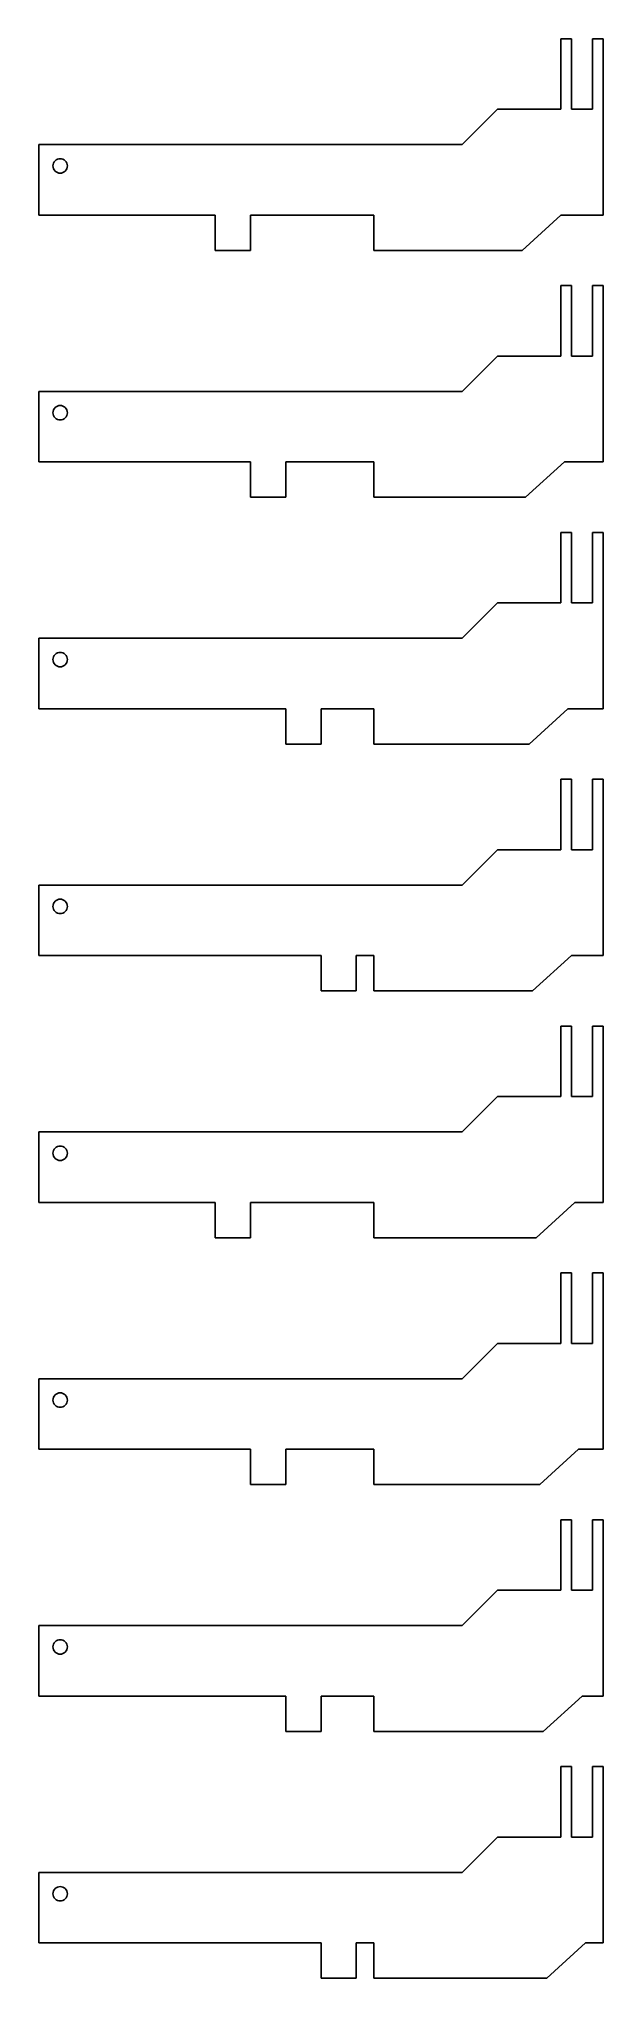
# Model space of a CAD drawing. Header units: metres. Extents: x 0 to 160, y -10 to 540.
import ezdxf

# ---------------------------------------------------------------- set-up
doc = ezdxf.new("R2010")
doc.units = ezdxf.units.M

msp = doc.modelspace()

# ---------------------------------------------------------------- linework, layer by layer
for p, q in [((151, 540), (148, 540)), ((148, 540), (148, 520)), ((151, 520), (151, 540)), ((160, 540), (157, 540)), ((157, 540), (157, 520)), ((160, 490), (160, 540)), ((130, 520), (120, 510)), ((148, 520), (130, 520)), ((157, 520), (151, 520)), ((120, 510), (0, 510)), ((0, 510), (0, 490)), ((5.65005, 505.961), (6.04999, 506)), ((6.04999, 506), (6.44992, 505.961)), ((4, 503.95), (4.03938, 504.35)), ((4.03938, 503.55), (4, 503.95)), ((4.03938, 504.35), (4.15604, 504.734)), ((4.15604, 503.165), (4.03938, 503.55)), ((4.15604, 504.734), (4.34547, 505.089)), ((4.34547, 502.811), (4.15604, 503.165)), ((4.34547, 505.089), (4.60042, 505.4)), ((4.60042, 502.5), (4.34547, 502.811)), ((4.60042, 505.4), (4.91107, 505.655)), ((4.91107, 502.245), (4.60042, 502.5)), ((4.91107, 505.655), (5.26549, 505.844)), ((5.26549, 502.056), (4.91107, 502.245)), ((5.26549, 505.844), (5.65005, 505.961)), ((5.65005, 501.939), (5.26549, 502.056)), ((6.04999, 501.9), (5.65005, 501.939)), ((6.44992, 501.939), (6.04999, 501.9)), ((6.44992, 505.961), (6.83449, 505.844)), ((6.83449, 502.056), (6.44992, 501.939)), ((6.83449, 505.844), (7.1889, 505.655)), ((7.1889, 502.245), (6.83449, 502.056)), ((7.1889, 505.655), (7.49956, 505.4)), ((7.49956, 502.5), (7.1889, 502.245)), ((7.49956, 505.4), (7.7545, 505.089)), ((7.7545, 502.811), (7.49956, 502.5)), ((7.7545, 505.089), (7.94394, 504.734)), ((7.94394, 503.165), (7.7545, 502.811)), ((7.94394, 504.734), (8.06061, 504.35)), ((8.06061, 503.55), (7.94394, 503.165)), ((8.06061, 504.35), (8.09999, 503.95)), ((8.09999, 503.95), (8.06061, 503.55)), ((0, 490), (50, 490)), ((50, 490), (50, 480)), ((60, 490), (95, 490)), ((60, 480), (60, 490)), ((95, 490), (95, 480)), ((137, 480), (148, 490)), ((148, 490), (160, 490)), ((50, 480), (60, 480)), ((95, 480), (137, 480)), ((151, 470), (148, 470)), ((148, 470), (148, 450)), ((151, 450), (151, 470)), ((160, 470), (157, 470)), ((157, 470), (157, 450)), ((160, 420), (160, 470)), ((130, 450), (120, 440)), ((148, 450), (130, 450)), ((157, 450), (151, 450)), ((120, 440), (0, 440)), ((0, 440), (0, 420)), ((4.03938, 434.35), (4.15604, 434.734)), ((4.15604, 434.734), (4.34547, 435.089)), ((4.34547, 435.089), (4.60042, 435.4)), ((4.60042, 435.4), (4.91107, 435.655)), ((4.91107, 435.655), (5.26549, 435.844)), ((5.26549, 435.844), (5.65005, 435.961)), ((5.65005, 435.961), (6.04999, 436)), ((6.04999, 436), (6.44992, 435.961)), ((6.44992, 435.961), (6.83449, 435.844)), ((6.83449, 435.844), (7.1889, 435.655)), ((7.1889, 435.655), (7.49956, 435.4)), ((7.49956, 435.4), (7.7545, 435.089)), ((7.7545, 435.089), (7.94394, 434.734)), ((7.94394, 434.734), (8.06061, 434.35)), ((4, 433.95), (4.03938, 434.35)), ((4.03938, 433.55), (4, 433.95)), ((4.15604, 433.165), (4.03938, 433.55)), ((4.34547, 432.811), (4.15604, 433.165)), ((4.60042, 432.5), (4.34547, 432.811)), ((4.91107, 432.245), (4.60042, 432.5)), ((5.26549, 432.056), (4.91107, 432.245)), ((5.65005, 431.939), (5.26549, 432.056)), ((6.04999, 431.9), (5.65005, 431.939)), ((6.44992, 431.939), (6.04999, 431.9)), ((6.83449, 432.056), (6.44992, 431.939)), ((7.1889, 432.245), (6.83449, 432.056)), ((7.49956, 432.5), (7.1889, 432.245)), ((7.7545, 432.811), (7.49956, 432.5)), ((7.94394, 433.165), (7.7545, 432.811)), ((8.06061, 433.55), (7.94394, 433.165)), ((8.06061, 434.35), (8.09999, 433.95)), ((8.09999, 433.95), (8.06061, 433.55)), ((0, 420), (60, 420)), ((60, 420), (60, 410)), ((70, 420), (95, 420)), ((70, 410), (70, 420)), ((95, 420), (95, 410)), ((138, 410), (149, 420)), ((149, 420), (160, 420)), ((60, 410), (70, 410)), ((95, 410), (138, 410)), ((151, 400), (148, 400)), ((148, 400), (148, 380)), ((151, 380), (151, 400)), ((160, 400), (157, 400)), ((157, 400), (157, 380)), ((160, 350), (160, 400)), ((130, 380), (120, 370)), ((148, 380), (130, 380)), ((157, 380), (151, 380)), ((120, 370), (0, 370)), ((0, 370), (0, 350)), ((4, 363.95), (4.03938, 364.35)), ((4.03938, 363.55), (4, 363.95)), ((4.03938, 364.35), (4.15604, 364.734)), ((4.15604, 363.165), (4.03938, 363.55)), ((4.15604, 364.734), (4.34547, 365.089)), ((4.34547, 362.811), (4.15604, 363.165)), ((4.34547, 365.089), (4.60042, 365.4)), ((4.60042, 365.4), (4.91107, 365.655)), ((4.91107, 365.655), (5.26549, 365.844)), ((5.26549, 365.844), (5.65005, 365.961)), ((5.65005, 365.961), (6.04999, 366)), ((6.04999, 366), (6.44992, 365.961)), ((6.44992, 365.961), (6.83449, 365.844)), ((6.83449, 365.844), (7.1889, 365.655)), ((7.1889, 365.655), (7.49956, 365.4)), ((7.49956, 365.4), (7.7545, 365.089)), ((7.7545, 365.089), (7.94394, 364.734)), ((7.94394, 363.165), (7.7545, 362.811)), ((7.94394, 364.734), (8.06061, 364.35)), ((8.06061, 363.55), (7.94394, 363.165)), ((8.06061, 364.35), (8.09999, 363.95)), ((8.09999, 363.95), (8.06061, 363.55)), ((4.60042, 362.5), (4.34547, 362.811)), ((4.91107, 362.245), (4.60042, 362.5)), ((5.26549, 362.056), (4.91107, 362.245)), ((5.65005, 361.939), (5.26549, 362.056)), ((6.04999, 361.9), (5.65005, 361.939)), ((6.44992, 361.939), (6.04999, 361.9)), ((6.83449, 362.056), (6.44992, 361.939)), ((7.1889, 362.245), (6.83449, 362.056)), ((7.49956, 362.5), (7.1889, 362.245)), ((7.7545, 362.811), (7.49956, 362.5)), ((0, 350), (70, 350)), ((70, 350), (70, 340)), ((80, 350), (95, 350)), ((80, 340), (80, 350)), ((95, 350), (95, 340)), ((139, 340), (150, 350)), ((150, 350), (160, 350)), ((70, 340), (80, 340)), ((95, 340), (139, 340)), ((151, 330), (148, 330)), ((148, 330), (148, 310)), ((151, 310), (151, 330)), ((160, 330), (157, 330)), ((157, 330), (157, 310)), ((160, 280), (160, 330)), ((130, 310), (120, 300)), ((148, 310), (130, 310)), ((157, 310), (151, 310)), ((120, 300), (0, 300)), ((0, 300), (0, 280)), ((4, 293.95), (4.03938, 294.35)), ((4.03938, 293.55), (4, 293.95)), ((4.03938, 294.35), (4.15604, 294.734)), ((4.15604, 293.165), (4.03938, 293.55)), ((4.15604, 294.734), (4.34547, 295.089)), ((4.34547, 292.811), (4.15604, 293.165)), ((4.34547, 295.089), (4.60042, 295.4)), ((4.60042, 292.5), (4.34547, 292.811)), ((4.60042, 295.4), (4.91107, 295.655)), ((4.91107, 292.245), (4.60042, 292.5)), ((4.91107, 295.655), (5.26549, 295.844)), ((5.26549, 292.056), (4.91107, 292.245)), ((5.26549, 295.844), (5.65005, 295.961)), ((5.65005, 291.939), (5.26549, 292.056)), ((5.65005, 295.961), (6.04999, 296)), ((6.04999, 291.9), (5.65005, 291.939)), ((6.04999, 296), (6.44992, 295.961)), ((6.44992, 291.939), (6.04999, 291.9)), ((6.44992, 295.961), (6.83449, 295.844)), ((6.83449, 292.056), (6.44992, 291.939)), ((6.83449, 295.844), (7.1889, 295.655)), ((7.1889, 292.245), (6.83449, 292.056)), ((7.1889, 295.655), (7.49956, 295.4)), ((7.49956, 292.5), (7.1889, 292.245)), ((7.49956, 295.4), (7.7545, 295.089)), ((7.7545, 292.811), (7.49956, 292.5)), ((7.7545, 295.089), (7.94394, 294.734)), ((7.94394, 293.165), (7.7545, 292.811)), ((7.94394, 294.734), (8.06061, 294.35)), ((8.06061, 293.55), (7.94394, 293.165)), ((8.06061, 294.35), (8.09999, 293.95)), ((8.09999, 293.95), (8.06061, 293.55)), ((0, 280), (80, 280)), ((80, 280), (80, 270)), ((90, 280), (95, 280)), ((90, 270), (90, 280)), ((95, 280), (95, 270)), ((140, 270), (151, 280)), ((151, 280), (160, 280)), ((80, 270), (90, 270)), ((95, 270), (140, 270)), ((151, 260), (148, 260)), ((148, 260), (148, 240)), ((151, 240), (151, 260)), ((160, 260), (157, 260)), ((157, 260), (157, 240)), ((160, 210), (160, 260)), ((130, 240), (120, 230)), ((148, 240), (130, 240)), ((157, 240), (151, 240)), ((120, 230), (0, 230)), ((0, 230), (0, 210)), ((4.60042, 225.4), (4.91107, 225.655)), ((4.91107, 225.655), (5.26549, 225.844)), ((5.26549, 225.844), (5.65005, 225.961)), ((5.65005, 225.961), (6.04999, 226)), ((6.04999, 226), (6.44992, 225.961)), ((6.44992, 225.961), (6.83449, 225.844)), ((6.83449, 225.844), (7.1889, 225.655)), ((7.1889, 225.655), (7.49956, 225.4)), ((4, 223.95), (4.03938, 224.35)), ((4.03938, 223.55), (4, 223.95)), ((4.03938, 224.35), (4.15604, 224.734)), ((4.15604, 223.165), (4.03938, 223.55)), ((4.15604, 224.734), (4.34547, 225.089)), ((4.34547, 222.811), (4.15604, 223.165)), ((4.34547, 225.089), (4.60042, 225.4)), ((4.60042, 222.5), (4.34547, 222.811)), ((4.91107, 222.245), (4.60042, 222.5)), ((5.26549, 222.056), (4.91107, 222.245)), ((5.65005, 221.939), (5.26549, 222.056)), ((6.04999, 221.9), (5.65005, 221.939)), ((6.44992, 221.939), (6.04999, 221.9)), ((6.83449, 222.056), (6.44992, 221.939)), ((7.1889, 222.245), (6.83449, 222.056)), ((7.49956, 222.5), (7.1889, 222.245)), ((7.49956, 225.4), (7.7545, 225.089)), ((7.7545, 222.811), (7.49956, 222.5)), ((7.7545, 225.089), (7.94394, 224.734)), ((7.94394, 223.165), (7.7545, 222.811)), ((7.94394, 224.734), (8.06061, 224.35)), ((8.06061, 223.55), (7.94394, 223.165)), ((8.06061, 224.35), (8.09999, 223.95)), ((8.09999, 223.95), (8.06061, 223.55)), ((0, 210), (50, 210)), ((50, 210), (50, 200)), ((60, 210), (95, 210)), ((60, 200), (60, 210)), ((95, 210), (95, 200)), ((141, 200), (152, 210)), ((152, 210), (160, 210)), ((50, 200), (60, 200)), ((95, 200), (141, 200)), ((151, 190), (148, 190)), ((148, 190), (148, 170)), ((151, 170), (151, 190)), ((160, 190), (157, 190)), ((157, 190), (157, 170)), ((160, 140), (160, 190)), ((130, 170), (120, 160)), ((148, 170), (130, 170)), ((157, 170), (151, 170)), ((120, 160), (0, 160)), ((0, 160), (0, 140)), ((4, 153.95), (4.03938, 154.35)), ((4.03938, 154.35), (4.15604, 154.734)), ((4.15604, 154.734), (4.34547, 155.089)), ((4.34547, 155.089), (4.60042, 155.4)), ((4.60042, 155.4), (4.91107, 155.655)), ((4.91107, 155.655), (5.26549, 155.844)), ((5.26549, 155.844), (5.65005, 155.961)), ((5.65005, 155.961), (6.04999, 156)), ((6.04999, 156), (6.44992, 155.961)), ((6.44992, 155.961), (6.83449, 155.844)), ((6.83449, 155.844), (7.1889, 155.655)), ((7.1889, 155.655), (7.49956, 155.4)), ((7.49956, 155.4), (7.7545, 155.089)), ((7.7545, 155.089), (7.94394, 154.734)), ((7.94394, 154.734), (8.06061, 154.35)), ((8.06061, 154.35), (8.09999, 153.95)), ((4.03938, 153.55), (4, 153.95)), ((4.15604, 153.165), (4.03938, 153.55)), ((4.34547, 152.811), (4.15604, 153.165)), ((4.60042, 152.5), (4.34547, 152.811)), ((4.91107, 152.245), (4.60042, 152.5)), ((5.26549, 152.056), (4.91107, 152.245)), ((5.65005, 151.939), (5.26549, 152.056)), ((6.04999, 151.9), (5.65005, 151.939)), ((6.44992, 151.939), (6.04999, 151.9)), ((6.83449, 152.056), (6.44992, 151.939)), ((7.1889, 152.245), (6.83449, 152.056)), ((7.49956, 152.5), (7.1889, 152.245)), ((7.7545, 152.811), (7.49956, 152.5)), ((7.94394, 153.165), (7.7545, 152.811)), ((8.06061, 153.55), (7.94394, 153.165)), ((8.09999, 153.95), (8.06061, 153.55)), ((0, 140), (60, 140)), ((60, 140), (60, 130)), ((70, 140), (95, 140)), ((70, 130), (70, 140)), ((95, 140), (95, 130)), ((142, 130), (153, 140)), ((153, 140), (160, 140)), ((60, 130), (70, 130)), ((95, 130), (142, 130)), ((151, 120), (148, 120)), ((148, 120), (148, 100)), ((151, 100), (151, 120)), ((160, 120), (157, 120)), ((157, 120), (157, 100)), ((160, 70), (160, 120)), ((130, 100), (120, 90)), ((148, 100), (130, 100)), ((157, 100), (151, 100)), ((120, 90), (0, 90)), ((0, 90), (0, 70)), ((4, 83.95), (4.03938, 84.3499)), ((4.03938, 83.5501), (4, 83.95)), ((4.03938, 84.3499), (4.15604, 84.7345)), ((4.15604, 83.1655), (4.03938, 83.5501)), ((4.15604, 84.7345), (4.34547, 85.0889)), ((4.34547, 82.8111), (4.15604, 83.1655)), ((4.34547, 85.0889), (4.60042, 85.3996)), ((4.60042, 82.5004), (4.34547, 82.8111)), ((4.60042, 85.3996), (4.91107, 85.6545)), ((4.91107, 82.2455), (4.60042, 82.5004)), ((4.91107, 85.6545), (5.26549, 85.8439)), ((5.26549, 85.8439), (5.65005, 85.9606)), ((5.65005, 85.9606), (6.04999, 86)), ((6.04999, 86), (6.44992, 85.9606)), ((6.44992, 85.9606), (6.83449, 85.8439)), ((6.83449, 85.8439), (7.1889, 85.6545)), ((7.1889, 85.6545), (7.49956, 85.3996)), ((7.49956, 82.5004), (7.1889, 82.2455)), ((7.49956, 85.3996), (7.7545, 85.0889)), ((7.7545, 82.8111), (7.49956, 82.5004)), ((7.7545, 85.0889), (7.94394, 84.7345)), ((7.94394, 83.1655), (7.7545, 82.8111)), ((7.94394, 84.7345), (8.06061, 84.3499)), ((8.06061, 83.5501), (7.94394, 83.1655)), ((8.06061, 84.3499), (8.09999, 83.95)), ((8.09999, 83.95), (8.06061, 83.5501)), ((5.26549, 82.056), (4.91107, 82.2455)), ((5.65005, 81.9394), (5.26549, 82.056)), ((6.04999, 81.9), (5.65005, 81.9394)), ((6.44992, 81.9394), (6.04999, 81.9)), ((6.83449, 82.056), (6.44992, 81.9394)), ((7.1889, 82.2455), (6.83449, 82.056)), ((0, 70), (70, 70)), ((70, 70), (70, 60)), ((80, 70), (95, 70)), ((80, 60), (80, 70)), ((95, 70), (95, 60)), ((143, 60), (154, 70)), ((154, 70), (160, 70)), ((70, 60), (80, 60)), ((95, 60), (143, 60)), ((151, 50), (148, 50)), ((148, 50), (148, 30)), ((151, 30), (151, 50)), ((160, 50), (157, 50)), ((157, 50), (157, 30)), ((160, 0), (160, 50)), ((130, 30), (120, 20)), ((148, 30), (130, 30)), ((157, 30), (151, 30)), ((120, 20), (0, 20)), ((0, 20), (0, 0)), ((4, 13.95), (4.03938, 14.3499)), ((4.03938, 13.5501), (4, 13.95)), ((4.03938, 14.3499), (4.15604, 14.7345)), ((4.15604, 13.1655), (4.03938, 13.5501)), ((4.15604, 14.7345), (4.34547, 15.0889)), ((4.34547, 12.8111), (4.15604, 13.1655)), ((4.34547, 15.0889), (4.60042, 15.3996)), ((4.60042, 12.5004), (4.34547, 12.8111)), ((4.60042, 15.3996), (4.91107, 15.6545)), ((4.91107, 12.2455), (4.60042, 12.5004)), ((4.91107, 15.6545), (5.26549, 15.8439)), ((5.26549, 12.056), (4.91107, 12.2455)), ((5.26549, 15.8439), (5.65005, 15.9606)), ((5.65005, 11.9394), (5.26549, 12.056)), ((5.65005, 15.9606), (6.04999, 16)), ((6.04999, 11.9), (5.65005, 11.9394)), ((6.04999, 16), (6.44992, 15.9606)), ((6.44992, 11.9394), (6.04999, 11.9)), ((6.44992, 15.9606), (6.83449, 15.8439)), ((6.83449, 12.056), (6.44992, 11.9394)), ((6.83449, 15.8439), (7.1889, 15.6545)), ((7.1889, 12.2455), (6.83449, 12.056)), ((7.1889, 15.6545), (7.49956, 15.3996)), ((7.49956, 12.5004), (7.1889, 12.2455)), ((7.49956, 15.3996), (7.7545, 15.0889)), ((7.7545, 12.8111), (7.49956, 12.5004)), ((7.7545, 15.0889), (7.94394, 14.7345)), ((7.94394, 13.1655), (7.7545, 12.8111)), ((7.94394, 14.7345), (8.06061, 14.3499)), ((8.06061, 13.5501), (7.94394, 13.1655)), ((8.06061, 14.3499), (8.09999, 13.95)), ((8.09999, 13.95), (8.06061, 13.5501)), ((0, 0), (80, 0)), ((80, 0), (80, -10)), ((90, 0), (95, 0)), ((90, -10), (90, 0)), ((95, 0), (95, -10)), ((144, -10), (155, 0)), ((155, 0), (160, 0)), ((80, -10), (90, -10)), ((95, -10), (144, -10))]:
    msp.add_line(p, q)

doc.saveas('drawing.dxf')
